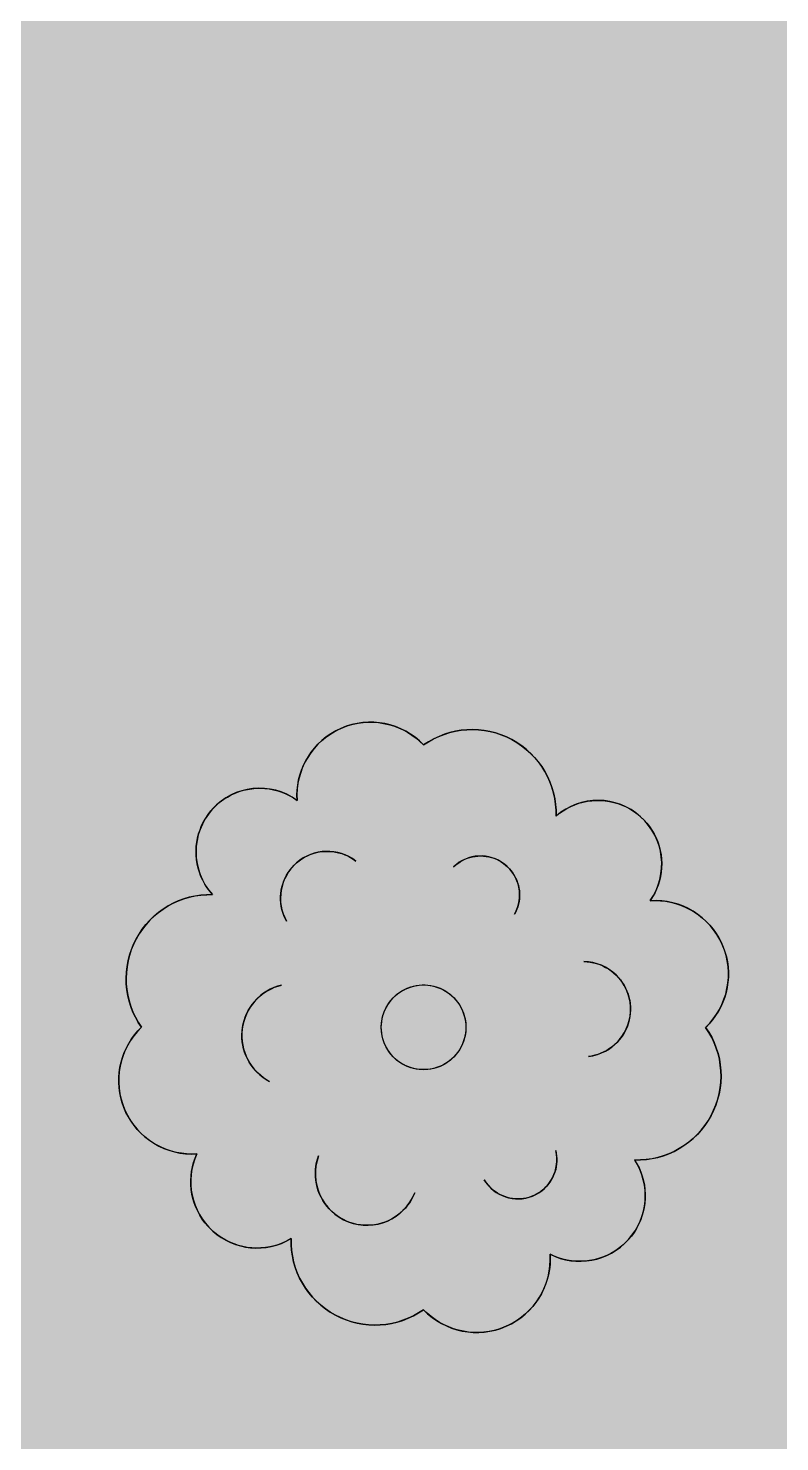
# Model space of a CAD drawing. Header units: metres. Extents: x 394605 to 1395358, y 4171135 to 6406139.
# Drawn here: x 1394526.72 to 1394530.33, y 4172589.02 to 4172595.8 of the extents above; entities that cross this region are included whole.
import ezdxf

# ---------------------------------------------------------------- set-up
doc = ezdxf.new("R2010")
doc.units = ezdxf.units.M
doc.header["$LTSCALE"] = 2
for name, color, linetype in [('Arbres_à_enjeux', 6, 'Continuous'), ('P-Recul', 5, 'Continuous'), ('T-VEGETATION', 108, 'Continuous')]:
    doc.layers.add(name, color=color, linetype=linetype)
doc.layers.add('C-Lot', color=7, linetype='Continuous', true_color=0xeaddbe, transparency=0.5)

# ---------------------------------------------------------------- blocks, each defined once
blk = doc.blocks.new('A$C758E7D02')
at = {"color": 104, "linetype": 'Continuous', "lineweight": -3}
blk.add_circle((0, 0), 0.1016, dxfattribs=at)
for centre, radius, start, end in [((-0.1275, 0.5552), 0.1765, 43.6812, 183.5855), ((0.1164, 0.5121), 0.2018, 358.447, 125.1815), ((-0.3935, 0.4207), 0.1527, 53.9441, 222.1952), ((0.4186, 0.3912), 0.153, 325.1331, 131.0062), ((-0.231, 0.3096), 0.1124, 52.4282, 209.5382), ((0.1369, 0.3173), 0.0936, 330.5782, 133.7014), ((-0.5121, 0.1164), 0.2018, 88.447, 215.1815), ((0.5552, 0.1275), 0.1765, 313.6812, 93.5855), ((0.3825, 0.0435), 0.1142, 276.61, 88.9556), ((-0.3116, -0.0197), 0.1245, 103.6979, 242.3351), ((-0.5552, -0.1275), 0.1765, 133.6812, 273.5855), ((0.5121, -0.1164), 0.2018, 268.447, 35.1815), ((-0.3998, -0.3703), 0.1589, 155.2129, 300.9263), ((0.2263, -0.3179), 0.0936, 210.5782, 13.7014), ((-0.136, -0.3511), 0.1237, 159.5257, 338.1549), ((0.3748, -0.4038), 0.1573, 243.121, 33.0183), ((-0.1164, -0.5121), 0.2018, 178.447, 305.1815), ((0.1275, -0.5552), 0.1765, 223.6812, 3.5855)]:
    blk.add_arc(centre, radius, start, end, dxfattribs=at)
blk = doc.blocks.new('r008')
at = {"layer": 'T-VEGETATION'}
blk.add_blockref('A$C758E7D02', (0, 0), dxfattribs=at)

msp = doc.modelspace()

# ---------------------------------------------------------------- hatches: boundary and pattern name
at = {"layer": 'C-Lot', "transparency": 33554585}
h = msp.add_hatch(color=256, dxfattribs=at)
h.dxf.hatch_style = 1
h.paths.add_polyline_path([(1394576.294, 4172613.2534), (1394560.3391, 4172637.3666), (1394557.502, 4172638.497), (1394554.5368, 4172637.7666), (1394464.9552, 4172580.3052), (1394480.1283, 4172556.7436), (1394522.726, 4172583.699)])
at = {"layer": 'P-Recul', "transparency": 33554610}
h = msp.add_hatch(dxfattribs=at)
h.set_pattern_fill('ANSI37', color=1)
h.set_pattern_definition([(167.6855, (1394518.3493, 4172581.1626), (-0.67715, -3.10195), []), (257.6855, (1394518.3493, 4172581.1626), (3.10195, -0.67715), [])])
edge = h.paths.add_edge_path()
edge.add_line((1394424.773, 4172598.1799), (1394428.6641, 4172591.8498))
edge.add_line((1394428.6641, 4172591.8498), (1394446.8415, 4172586.5932))
edge.add_arc((1394449.3417, 4172595.239), 9, 253.87115, 302.67117)
edge.add_line((1394454.2, 4172587.663), (1394545.2663, 4172646.0618))
edge.add_arc((1394540.4079, 4172653.6378), 9, 302.67117, 361.62312)
edge.add_line((1394549.4043, 4172653.8927), (1394546.3103, 4172658.5687))
edge.add_line((1394546.3103, 4172658.5687), (1394542.1943, 4172655.9713))
edge.add_line((1394542.1943, 4172655.9713), (1394544.3164, 4172652.787))
edge.add_arc((1394540.4079, 4172653.6378), 4, 302.6712, 347.71942, ccw=False)
edge.add_line((1394542.5672, 4172650.2707), (1394451.5009, 4172591.8719))
edge.add_arc((1394449.3417, 4172595.239), 4, 253.87115, 302.67117, ccw=False)
edge.add_line((1394448.2305, 4172591.3964), (1394424.773, 4172598.1799))
h = msp.add_hatch(dxfattribs=at)
h.set_pattern_fill('ANSI37', color=5)
edge = h.paths.add_edge_path()
edge.add_line((1394542.1943, 4172655.9713), (1394544.3164, 4172652.787))
edge.add_arc((1394540.4079, 4172653.6378), 4, 302.67117, 347.71942, ccw=False)
edge.add_line((1394542.5672, 4172650.2707), (1394451.5009, 4172591.8719))
edge.add_arc((1394449.3417, 4172595.239), 4, 253.87115, 302.67117, ccw=False)
edge.add_line((1394448.2305, 4172591.3964), (1394424.773, 4172598.1799))
edge.add_line((1394424.773, 4172598.1799), (1394420.8818, 4172604.51))
edge.add_line((1394420.8818, 4172604.51), (1394449.1837, 4172596.3256))
edge.add_line((1394449.1837, 4172596.3256), (1394542.1943, 4172655.9713))
at = {"layer": 'T-VEGETATION'}
h = msp.add_hatch(dxfattribs=at)
h.set_pattern_fill('AR-CONC', color=84, scale=0.025)
h.set_pattern_definition([(50, (0, 0), (4.554616725, -0.3984771385), [0.47625, -5.23875]), (355, (0, 0), (-0.8810706494, 4.776416072), [0.381, -4.191]), (100.451, (0.3796, -0.033), (3.6735625416, 4.3779171955), [0.40475, -4.45225]), (46.1842, (0, 1.27), (6.776976022, -1.051058198), [0.714375, -7.858125]), (96.6356, (0.565, 1.1824), (5.935105862, 6.185638897), [0.607125, -6.678375]), (351.184, (0, 1.27), (5.935115145, 6.185627947), [0.5715, -6.2865]), (21, (0.635, 0.9525), (3.790371996, -2.556637963), [0.47625, -5.23875]), (326, (0.635, 0.9525), (1.5450507087, 4.604699153), [0.381, -4.191]), (71.4514, (0.951, 0.7394), (5.3354122693, 2.048071443), [0.40475, -4.45225]), (37.5, (0, 0), (0.07721508126, 2.1138759718), [0, -4.1402, 0, -4.2545, 0, -4.206875]), (7.5, (0, 0), (1.6704915628, 2.5045143705), [0, -2.4257, 0, -4.04495, 0, -1.603375]), (327.5, (-1.416, 0), (3.3897648792, -0.1432185998), [0, -1.5875, 0, -4.953, 0, -6.57225]), (317.5, (-2.051, 0), (3.7032295347, 0.6356622758), [0, -2.06375, 0, -3.2893, 0, -4.66725])])
h.paths.add_polyline_path([(1394513.6805, 4172703.7749), (1394465.5449, 4172672.8179), (1394464.4947, 4172668.0082), (1394477.6578, 4172642.5249), (1394474.8542, 4172628.238), (1394454.6477, 4172612.6171), (1394477.6373, 4172559.8115), (1394572.802, 4172614.4509)])

# ---------------------------------------------------------------- linework, layer by layer
at = {"layer": 'Arbres_à_enjeux', "color": 96}
for points in [[(1394528.0149, 4172592.0934), (1394528.0142, 4172592.118), (1394528.0152, 4172592.1426), (1394528.018, 4172592.1671), (1394528.0224, 4172592.1913), (1394528.0285, 4172592.2151), (1394528.0363, 4172592.2385), (1394528.0457, 4172592.2613), (1394528.0566, 4172592.2833), (1394528.0691, 4172592.3046), (1394528.083, 4172592.3249), (1394528.0983, 4172592.3442), (1394528.1149, 4172592.3624), (1394528.1327, 4172592.3794), (1394528.1517, 4172592.3951), (1394528.1717, 4172592.4094), (1394528.1927, 4172592.4223), (1394528.2145, 4172592.4337), (1394528.237, 4172592.4436), (1394528.2602, 4172592.4519), (1394528.2839, 4172592.4585), (1394528.3081, 4172592.4635), (1394528.3325, 4172592.4668), (1394528.357, 4172592.4683), (1394528.3817, 4172592.4682), (1394528.4062, 4172592.4663), (1394528.4306, 4172592.4627), (1394528.4546, 4172592.4575), (1394528.4783, 4172592.4506), (1394528.5013, 4172592.442), (1394528.5238, 4172592.4319), (1394528.5454, 4172592.4202), (1394528.5663, 4172592.407), (1394528.5861, 4172592.3924), (1394528.6049, 4172592.3765), (1394528.6225, 4172592.3593)], [(1394528.6225, 4172592.3593), (1394528.6458, 4172592.3745), (1394528.6702, 4172592.3882), (1394528.6954, 4172592.4001), (1394528.7214, 4172592.4102), (1394528.748, 4172592.4185), (1394528.7751, 4172592.425), (1394528.8026, 4172592.4296), (1394528.8304, 4172592.4323), (1394528.8583, 4172592.433), (1394528.8862, 4172592.4318), (1394528.9139, 4172592.4287), (1394528.9413, 4172592.4237), (1394528.9683, 4172592.4168), (1394528.9948, 4172592.408), (1394529.0207, 4172592.3975), (1394529.0457, 4172592.3851), (1394529.0698, 4172592.3711), (1394529.0929, 4172592.3555), (1394529.1148, 4172592.3383), (1394529.1356, 4172592.3196), (1394529.1549, 4172592.2995), (1394529.1729, 4172592.2782), (1394529.1893, 4172592.2556), (1394529.2041, 4172592.232), (1394529.2173, 4172592.2074), (1394529.2287, 4172592.1819), (1394529.2384, 4172592.1558), (1394529.2462, 4172592.129), (1394529.2521, 4172592.1017), (1394529.2562, 4172592.0741), (1394529.2583, 4172592.0463), (1394529.2585, 4172592.0184)], [(1394527.6089, 4172591.6415), (1394527.5955, 4172591.6574), (1394527.5831, 4172591.6742), (1394527.5719, 4172591.6918), (1394527.562, 4172591.7101), (1394527.5533, 4172591.729), (1394527.546, 4172591.7486), (1394527.5399, 4172591.7685), (1394527.5353, 4172591.7888), (1394527.5321, 4172591.8094), (1394527.5302, 4172591.8302), (1394527.5298, 4172591.851), (1394527.5309, 4172591.8719), (1394527.5333, 4172591.8926), (1394527.5371, 4172591.9131), (1394527.5424, 4172591.9332), (1394527.549, 4172591.953), (1394527.5569, 4172591.9723), (1394527.5661, 4172591.991), (1394527.5766, 4172592.009), (1394527.5883, 4172592.0263), (1394527.6012, 4172592.0427), (1394527.6151, 4172592.0582), (1394527.63, 4172592.0727), (1394527.646, 4172592.0862), (1394527.6628, 4172592.0986), (1394527.6804, 4172592.1097), (1394527.6987, 4172592.1197), (1394527.7176, 4172592.1284), (1394527.7371, 4172592.1357), (1394527.7571, 4172592.1417), (1394527.7774, 4172592.1464), (1394527.798, 4172592.1496), (1394527.8188, 4172592.1514), (1394527.8396, 4172592.1518), (1394527.8604, 4172592.1508), (1394527.8812, 4172592.1484), (1394527.9016, 4172592.1445), (1394527.9218, 4172592.1393), (1394527.9416, 4172592.1327), (1394527.9609, 4172592.1248), (1394527.9796, 4172592.1156), (1394527.9976, 4172592.1051), (1394528.0149, 4172592.0934)], [(1394529.2585, 4172592.0184), (1394529.2749, 4172592.0317), (1394529.2922, 4172592.0438), (1394529.3102, 4172592.0548), (1394529.329, 4172592.0644), (1394529.3484, 4172592.0727), (1394529.3683, 4172592.0797), (1394529.3886, 4172592.0853), (1394529.4093, 4172592.0894), (1394529.4302, 4172592.0921), (1394529.4512, 4172592.0934), (1394529.4723, 4172592.0933), (1394529.4934, 4172592.0916), (1394529.5142, 4172592.0886), (1394529.5348, 4172592.0841), (1394529.5551, 4172592.0782), (1394529.5749, 4172592.0709), (1394529.5941, 4172592.0623), (1394529.6127, 4172592.0523), (1394529.6306, 4172592.0411), (1394529.6477, 4172592.0287), (1394529.6638, 4172592.0152), (1394529.679, 4172592.0005), (1394529.6932, 4172591.9849), (1394529.7062, 4172591.9683), (1394529.7181, 4172591.9509), (1394529.7287, 4172591.9327), (1394529.7381, 4172591.9138), (1394529.7461, 4172591.8943), (1394529.7528, 4172591.8743), (1394529.7581, 4172591.8539), (1394529.762, 4172591.8331), (1394529.7644, 4172591.8122), (1394529.7654, 4172591.7911), (1394529.7649, 4172591.77), (1394529.763, 4172591.749), (1394529.7596, 4172591.7282), (1394529.7548, 4172591.7076), (1394529.7486, 4172591.6875), (1394529.741, 4172591.6678), (1394529.7321, 4172591.6487), (1394529.7219, 4172591.6302), (1394529.7104, 4172591.6125)], [(1394527.9647, 4172591.5136), (1394527.9576, 4172591.5273), (1394527.9514, 4172591.5414), (1394527.9462, 4172591.5559), (1394527.942, 4172591.5707), (1394527.9388, 4172591.5858), (1394527.9367, 4172591.601), (1394527.9356, 4172591.6164), (1394527.9356, 4172591.6318), (1394527.9366, 4172591.6472), (1394527.9387, 4172591.6625), (1394527.9418, 4172591.6775), (1394527.946, 4172591.6924), (1394527.9511, 4172591.7069), (1394527.9573, 4172591.721), (1394527.9644, 4172591.7347), (1394527.9724, 4172591.7479), (1394527.9813, 4172591.7604), (1394527.991, 4172591.7724), (1394528.0015, 4172591.7836), (1394528.0128, 4172591.7941), (1394528.0248, 4172591.8038), (1394528.0374, 4172591.8127), (1394528.0506, 4172591.8206), (1394528.0643, 4172591.8277), (1394528.0784, 4172591.8338), (1394528.093, 4172591.8389), (1394528.1078, 4172591.843), (1394528.1229, 4172591.8461), (1394528.1382, 4172591.8481), (1394528.1535, 4172591.8491), (1394528.169, 4172591.849), (1394528.1843, 4172591.8479), (1394528.1996, 4172591.8457), (1394528.2146, 4172591.8425), (1394528.2294, 4172591.8383), (1394528.2439, 4172591.833), (1394528.258, 4172591.8268), (1394528.2717, 4172591.8196), (1394528.2848, 4172591.8116), (1394528.2973, 4172591.8026)], [(1394528.7666, 4172591.775), (1394528.7763, 4172591.7837), (1394528.7865, 4172591.7916), (1394528.7974, 4172591.7989), (1394528.8086, 4172591.8053), (1394528.8203, 4172591.811), (1394528.8324, 4172591.8158), (1394528.8448, 4172591.8198), (1394528.8574, 4172591.8229), (1394528.8702, 4172591.8251), (1394528.8831, 4172591.8265), (1394528.8961, 4172591.8269), (1394528.9091, 4172591.8264), (1394528.922, 4172591.8251), (1394528.9348, 4172591.8228), (1394528.9475, 4172591.8197), (1394528.9598, 4172591.8157), (1394528.9719, 4172591.8108), (1394528.9836, 4172591.8051), (1394528.9948, 4172591.7986), (1394529.0056, 4172591.7914), (1394529.0159, 4172591.7834), (1394529.0256, 4172591.7748), (1394529.0346, 4172591.7654), (1394529.043, 4172591.7555), (1394529.0507, 4172591.745), (1394529.0576, 4172591.734), (1394529.0638, 4172591.7226), (1394529.0691, 4172591.7107), (1394529.0737, 4172591.6985), (1394529.0773, 4172591.6861), (1394529.0801, 4172591.6734), (1394529.082, 4172591.6605), (1394529.083, 4172591.6475), (1394529.0831, 4172591.6345), (1394529.0823, 4172591.6216), (1394529.0806, 4172591.6087), (1394529.078, 4172591.596), (1394529.0745, 4172591.5834), (1394529.0702, 4172591.5712), (1394529.065, 4172591.5592), (1394529.059, 4172591.5477)], [(1394527.2681, 4172591.0054), (1394527.2528, 4172591.0288), (1394527.2392, 4172591.0531), (1394527.2273, 4172591.0783), (1394527.2171, 4172591.1043), (1394527.2088, 4172591.1309), (1394527.2024, 4172591.1581), (1394527.1978, 4172591.1856), (1394527.1951, 4172591.2134), (1394527.1944, 4172591.2412), (1394527.1956, 4172591.2691), (1394527.1987, 4172591.2968), (1394527.2037, 4172591.3243), (1394527.2106, 4172591.3513), (1394527.2194, 4172591.3778), (1394527.2299, 4172591.4036), (1394527.2422, 4172591.4286), (1394527.2563, 4172591.4527), (1394527.2719, 4172591.4758), (1394527.2891, 4172591.4978), (1394527.3078, 4172591.5185), (1394527.3279, 4172591.5379), (1394527.3492, 4172591.5558), (1394527.3718, 4172591.5722), (1394527.3954, 4172591.5871), (1394527.42, 4172591.6002), (1394527.4454, 4172591.6117), (1394527.4716, 4172591.6213), (1394527.4984, 4172591.6291), (1394527.5256, 4172591.6351), (1394527.5532, 4172591.6391), (1394527.581, 4172591.6413), (1394527.6089, 4172591.6415)], [(1394529.7104, 4172591.6125), (1394529.7351, 4172591.6132), (1394529.7597, 4172591.6122), (1394529.7841, 4172591.6094), (1394529.8083, 4172591.605), (1394529.8322, 4172591.5988), (1394529.8556, 4172591.5911), (1394529.8783, 4172591.5817), (1394529.9004, 4172591.5707), (1394529.9216, 4172591.5583), (1394529.9419, 4172591.5444), (1394529.9612, 4172591.5291), (1394529.9794, 4172591.5125), (1394529.9964, 4172591.4947), (1394530.0121, 4172591.4757), (1394530.0265, 4172591.4557), (1394530.0394, 4172591.4347), (1394530.0508, 4172591.4129), (1394530.0607, 4172591.3903), (1394530.0689, 4172591.3672), (1394530.0756, 4172591.3434), (1394530.0805, 4172591.3193), (1394530.0838, 4172591.2949), (1394530.0854, 4172591.2703), (1394530.0852, 4172591.2457), (1394530.0834, 4172591.2212), (1394530.0798, 4172591.1968), (1394530.0745, 4172591.1728), (1394530.0676, 4172591.1491), (1394530.059, 4172591.126), (1394530.0489, 4172591.1036), (1394530.0372, 4172591.0819), (1394530.024, 4172591.0611), (1394530.0095, 4172591.0413), (1394529.9935, 4172591.0225), (1394529.9763, 4172591.0049)], [(1394529.3913, 4172591.3204), (1394529.4069, 4172591.3196), (1394529.4224, 4172591.3177), (1394529.4377, 4172591.3147), (1394529.4528, 4172591.3108), (1394529.4676, 4172591.3058), (1394529.482, 4172591.2998), (1394529.496, 4172591.2928), (1394529.5094, 4172591.2849), (1394529.5223, 4172591.2761), (1394529.5346, 4172591.2664), (1394529.5461, 4172591.256), (1394529.557, 4172591.2447), (1394529.567, 4172591.2328), (1394529.5762, 4172591.2202), (1394529.5845, 4172591.2069), (1394529.5919, 4172591.1932), (1394529.5983, 4172591.179), (1394529.6037, 4172591.1644), (1394529.6082, 4172591.1494), (1394529.6116, 4172591.1342), (1394529.6139, 4172591.1187), (1394529.6152, 4172591.1032), (1394529.6154, 4172591.0876), (1394529.6146, 4172591.072), (1394529.6127, 4172591.0565), (1394529.6097, 4172591.0412), (1394529.6057, 4172591.0261), (1394529.6007, 4172591.0113), (1394529.5947, 4172590.9969), (1394529.5877, 4172590.983), (1394529.5798, 4172590.9695), (1394529.571, 4172590.9566), (1394529.5613, 4172590.9444), (1394529.5508, 4172590.9329), (1394529.5395, 4172590.922), (1394529.5276, 4172590.912), (1394529.5149, 4172590.9029), (1394529.5017, 4172590.8946), (1394529.4879, 4172590.8872), (1394529.4737, 4172590.8808), (1394529.4591, 4172590.8754), (1394529.4441, 4172590.871), (1394529.4289, 4172590.8676), (1394529.4134, 4172590.8653)], [(1394527.8833, 4172590.7452), (1394527.8683, 4172590.7538), (1394527.854, 4172590.7633), (1394527.8404, 4172590.7738), (1394527.8275, 4172590.7852), (1394527.8154, 4172590.7975), (1394527.8042, 4172590.8105), (1394527.794, 4172590.8244), (1394527.7847, 4172590.8388), (1394527.7764, 4172590.8539), (1394527.7692, 4172590.8696), (1394527.7631, 4172590.8857), (1394527.7582, 4172590.9022), (1394527.7544, 4172590.9189), (1394527.7517, 4172590.9359), (1394527.7502, 4172590.9531), (1394527.75, 4172590.9703), (1394527.7509, 4172590.9875), (1394527.753, 4172591.0046), (1394527.7562, 4172591.0215), (1394527.7607, 4172591.0381), (1394527.7662, 4172591.0544), (1394527.7729, 4172591.0702), (1394527.7807, 4172591.0856), (1394527.7895, 4172591.1004), (1394527.7993, 4172591.1145), (1394527.81, 4172591.128), (1394527.8217, 4172591.1406), (1394527.8342, 4172591.1525), (1394527.8475, 4172591.1634), (1394527.8615, 4172591.1734), (1394527.8761, 4172591.1824), (1394527.8914, 4172591.1904), (1394527.9072, 4172591.1973), (1394527.9234, 4172591.203), (1394527.94, 4172591.2077)], [(1394528.8253, 4172591.0052), (1394528.8248, 4172590.991), (1394528.8234, 4172590.9769), (1394528.8209, 4172590.9629), (1394528.8175, 4172590.9492), (1394528.8131, 4172590.9357), (1394528.8078, 4172590.9225), (1394528.8016, 4172590.9098), (1394528.7945, 4172590.8975), (1394528.7865, 4172590.8858), (1394528.7778, 4172590.8746), (1394528.7683, 4172590.8641), (1394528.7581, 4172590.8542), (1394528.7473, 4172590.8451), (1394528.7358, 4172590.8368), (1394528.7238, 4172590.8293), (1394528.7113, 4172590.8226), (1394528.6983, 4172590.8168), (1394528.685, 4172590.812), (1394528.6714, 4172590.8081), (1394528.6575, 4172590.8051), (1394528.6434, 4172590.8032), (1394528.6293, 4172590.8022), (1394528.6151, 4172590.8022), (1394528.601, 4172590.8032), (1394528.5869, 4172590.8051), (1394528.5731, 4172590.8081), (1394528.5594, 4172590.812), (1394528.5461, 4172590.8168), (1394528.5332, 4172590.8226), (1394528.5207, 4172590.8293), (1394528.5086, 4172590.8368), (1394528.4972, 4172590.8451), (1394528.4863, 4172590.8542), (1394528.4761, 4172590.8641), (1394528.4666, 4172590.8746), (1394528.4579, 4172590.8858), (1394528.45, 4172590.8975), (1394528.4429, 4172590.9098), (1394528.4367, 4172590.9225), (1394528.4313, 4172590.9357), (1394528.427, 4172590.9492), (1394528.4235, 4172590.9629), (1394528.4211, 4172590.9769), (1394528.4196, 4172590.991), (1394528.4191, 4172591.0052), (1394528.4196, 4172591.0193), (1394528.4211, 4172591.0334), (1394528.4235, 4172591.0474), (1394528.427, 4172591.0611), (1394528.4313, 4172591.0746), (1394528.4367, 4172591.0878), (1394528.4429, 4172591.1005), (1394528.45, 4172591.1128), (1394528.4579, 4172591.1246), (1394528.4666, 4172591.1357), (1394528.4761, 4172591.1463), (1394528.4863, 4172591.1561), (1394528.4972, 4172591.1652), (1394528.5086, 4172591.1736), (1394528.5207, 4172591.1811), (1394528.5332, 4172591.1877), (1394528.5461, 4172591.1935), (1394528.5594, 4172591.1983), (1394528.5731, 4172591.2022), (1394528.5869, 4172591.2052), (1394528.601, 4172591.2072), (1394528.6151, 4172591.2082), (1394528.6293, 4172591.2082), (1394528.6434, 4172591.2072), (1394528.6575, 4172591.2052), (1394528.6714, 4172591.2022), (1394528.685, 4172591.1983), (1394528.6983, 4172591.1935), (1394528.7113, 4172591.1877), (1394528.7238, 4172591.1811), (1394528.7358, 4172591.1736), (1394528.7473, 4172591.1652), (1394528.7581, 4172591.1561), (1394528.7683, 4172591.1463), (1394528.7778, 4172591.1357), (1394528.7865, 4172591.1246), (1394528.7945, 4172591.1128), (1394528.8016, 4172591.1005), (1394528.8078, 4172591.0878), (1394528.8131, 4172591.0746), (1394528.8175, 4172591.0611), (1394528.8209, 4172591.0474), (1394528.8234, 4172591.0334), (1394528.8248, 4172591.0193), (1394528.8253, 4172591.0052)], [(1394527.534, 4172590.3978), (1394527.5094, 4172590.3971), (1394527.4848, 4172590.3982), (1394527.4603, 4172590.4009), (1394527.4361, 4172590.4054), (1394527.4122, 4172590.4115), (1394527.3889, 4172590.4193), (1394527.3661, 4172590.4286), (1394527.344, 4172590.4396), (1394527.3228, 4172590.452), (1394527.3025, 4172590.4659), (1394527.2832, 4172590.4812), (1394527.265, 4172590.4978), (1394527.248, 4172590.5157), (1394527.2323, 4172590.5346), (1394527.218, 4172590.5546), (1394527.2051, 4172590.5756), (1394527.1936, 4172590.5974), (1394527.1838, 4172590.62), (1394527.1755, 4172590.6432), (1394527.1689, 4172590.6669), (1394527.1639, 4172590.691), (1394527.1606, 4172590.7154), (1394527.159, 4172590.74), (1394527.1592, 4172590.7646), (1394527.1611, 4172590.7892), (1394527.1646, 4172590.8135), (1394527.1699, 4172590.8376), (1394527.1768, 4172590.8612), (1394527.1854, 4172590.8843), (1394527.1955, 4172590.9067), (1394527.2072, 4172590.9284), (1394527.2204, 4172590.9492), (1394527.235, 4172590.969), (1394527.2509, 4172590.9878), (1394527.2681, 4172591.0054)], [(1394529.9763, 4172591.0049), (1394529.9916, 4172590.9816), (1394530.0052, 4172590.9572), (1394530.0171, 4172590.932), (1394530.0273, 4172590.906), (1394530.0356, 4172590.8794), (1394530.0421, 4172590.8522), (1394530.0466, 4172590.8247), (1394530.0493, 4172590.797), (1394530.05, 4172590.7691), (1394530.0489, 4172590.7412), (1394530.0457, 4172590.7135), (1394530.0407, 4172590.6861), (1394530.0338, 4172590.659), (1394530.0251, 4172590.6325), (1394530.0145, 4172590.6067), (1394530.0022, 4172590.5817), (1394529.9882, 4172590.5576), (1394529.9725, 4172590.5345), (1394529.9553, 4172590.5125), (1394529.9366, 4172590.4918), (1394529.9166, 4172590.4724), (1394529.8952, 4172590.4545), (1394529.8727, 4172590.4381), (1394529.849, 4172590.4233), (1394529.8244, 4172590.4101), (1394529.799, 4172590.3987), (1394529.7728, 4172590.389), (1394529.746, 4172590.3812), (1394529.7188, 4172590.3753), (1394529.6912, 4172590.3712), (1394529.6634, 4172590.3691), (1394529.6355, 4172590.3689)], [(1394527.9859, 4172589.9919), (1394527.9668, 4172589.9813), (1394527.947, 4172589.9721), (1394527.9266, 4172589.9642), (1394527.9058, 4172589.9578), (1394527.8845, 4172589.9528), (1394527.8629, 4172589.9493), (1394527.8412, 4172589.9472), (1394527.8193, 4172589.9467), (1394527.7975, 4172589.9477), (1394527.7758, 4172589.9501), (1394527.7543, 4172589.9541), (1394527.7332, 4172589.9595), (1394527.7124, 4172589.9664), (1394527.6922, 4172589.9746), (1394527.6726, 4172589.9843), (1394527.6537, 4172589.9952), (1394527.6356, 4172590.0075), (1394527.6184, 4172590.0209), (1394527.6022, 4172590.0355), (1394527.587, 4172590.0512), (1394527.5729, 4172590.0679), (1394527.5599, 4172590.0855), (1394527.5483, 4172590.104), (1394527.5379, 4172590.1232), (1394527.5288, 4172590.1431), (1394527.5212, 4172590.1635), (1394527.515, 4172590.1845), (1394527.5102, 4172590.2058), (1394527.5069, 4172590.2274), (1394527.5051, 4172590.2491), (1394527.5048, 4172590.271), (1394527.506, 4172590.2928), (1394527.5086, 4172590.3145), (1394527.5128, 4172590.3359), (1394527.5184, 4172590.357), (1394527.5255, 4172590.3777), (1394527.534, 4172590.3978)], [(1394528.5798, 4172590.211), (1394528.5729, 4172590.1953), (1394528.5649, 4172590.1802), (1394528.5558, 4172590.1656), (1394528.5458, 4172590.1517), (1394528.5349, 4172590.1385), (1394528.5231, 4172590.1261), (1394528.5104, 4172590.1146), (1394528.497, 4172590.1039), (1394528.4828, 4172590.0942), (1394528.468, 4172590.0856), (1394528.4527, 4172590.0779), (1394528.4369, 4172590.0714), (1394528.4206, 4172590.0659), (1394528.404, 4172590.0616), (1394528.3872, 4172590.0584), (1394528.3702, 4172590.0565), (1394528.3531, 4172590.0557), (1394528.3359, 4172590.0561), (1394528.3189, 4172590.0576), (1394528.302, 4172590.0604), (1394528.2853, 4172590.0643), (1394528.2689, 4172590.0694), (1394528.2529, 4172590.0756), (1394528.2374, 4172590.0828), (1394528.2224, 4172590.0912), (1394528.2081, 4172590.1005), (1394528.1944, 4172590.1108), (1394528.1815, 4172590.1221), (1394528.1693, 4172590.1342), (1394528.1581, 4172590.1471), (1394528.1478, 4172590.1608), (1394528.1384, 4172590.1751), (1394528.1301, 4172590.1901), (1394528.1228, 4172590.2056), (1394528.1166, 4172590.2216), (1394528.1115, 4172590.238), (1394528.1076, 4172590.2546), (1394528.1048, 4172590.2716), (1394528.1032, 4172590.2886), (1394528.1028, 4172590.3057), (1394528.1036, 4172590.3229), (1394528.1055, 4172590.3399), (1394528.1087, 4172590.3567), (1394528.113, 4172590.3733), (1394528.1184, 4172590.3896)], [(1394529.2567, 4172590.4138), (1394529.2594, 4172590.401), (1394529.2611, 4172590.3882), (1394529.262, 4172590.3752), (1394529.2619, 4172590.3622), (1394529.261, 4172590.3492), (1394529.2591, 4172590.3364), (1394529.2564, 4172590.3237), (1394529.2528, 4172590.3112), (1394529.2483, 4172590.299), (1394529.243, 4172590.2871), (1394529.2369, 4172590.2756), (1394529.23, 4172590.2646), (1394529.2223, 4172590.2541), (1394529.214, 4172590.2441), (1394529.2049, 4172590.2348), (1394529.1953, 4172590.2261), (1394529.185, 4172590.2181), (1394529.1743, 4172590.2108), (1394529.163, 4172590.2043), (1394529.1514, 4172590.1986), (1394529.1393, 4172590.1937), (1394529.127, 4172590.1896), (1394529.1144, 4172590.1864), (1394529.1016, 4172590.1841), (1394529.0887, 4172590.1827), (1394529.0757, 4172590.1822), (1394529.0627, 4172590.1826), (1394529.0497, 4172590.1839), (1394529.0369, 4172590.1861), (1394529.0243, 4172590.1891), (1394529.0119, 4172590.1931), (1394528.9998, 4172590.1979), (1394528.9881, 4172590.2035), (1394528.9768, 4172590.2099), (1394528.966, 4172590.2171), (1394528.9557, 4172590.225), (1394528.9459, 4172590.2336), (1394528.9368, 4172590.2429), (1394528.9284, 4172590.2528), (1394528.9206, 4172590.2632), (1394528.9136, 4172590.2742)], [(1394529.6355, 4172590.3689), (1394529.6467, 4172590.3503), (1394529.6565, 4172590.331), (1394529.665, 4172590.3111), (1394529.6722, 4172590.2907), (1394529.6779, 4172590.2698), (1394529.6821, 4172590.2486), (1394529.6849, 4172590.2271), (1394529.6862, 4172590.2055), (1394529.686, 4172590.1839), (1394529.6843, 4172590.1623), (1394529.6812, 4172590.1408), (1394529.6765, 4172590.1197), (1394529.6704, 4172590.0989), (1394529.663, 4172590.0786), (1394529.6541, 4172590.0589), (1394529.6439, 4172590.0398), (1394529.6324, 4172590.0214), (1394529.6197, 4172590.0039), (1394529.6058, 4172589.9873), (1394529.5907, 4172589.9717), (1394529.5747, 4172589.9572), (1394529.5577, 4172589.9438), (1394529.5398, 4172589.9316), (1394529.5211, 4172589.9207), (1394529.5017, 4172589.9111), (1394529.4817, 4172589.9028), (1394529.4612, 4172589.8959), (1394529.4402, 4172589.8905), (1394529.4189, 4172589.8865), (1394529.3974, 4172589.884), (1394529.3758, 4172589.883), (1394529.3541, 4172589.8834), (1394529.3326, 4172589.8854), (1394529.3112, 4172589.8888), (1394529.2901, 4172589.8937), (1394529.2694, 4172589.9001), (1394529.2492, 4172589.9078), (1394529.2296, 4172589.9169)], [(1394528.6219, 4172589.6511), (1394528.5986, 4172589.6358), (1394528.5743, 4172589.6222), (1394528.549, 4172589.6102), (1394528.5231, 4172589.6001), (1394528.4964, 4172589.5918), (1394528.4693, 4172589.5853), (1394528.4418, 4172589.5807), (1394528.414, 4172589.5781), (1394528.3861, 4172589.5773), (1394528.3583, 4172589.5785), (1394528.3305, 4172589.5816), (1394528.3031, 4172589.5867), (1394528.2761, 4172589.5936), (1394528.2496, 4172589.6023), (1394528.2238, 4172589.6129), (1394528.1987, 4172589.6252), (1394528.1746, 4172589.6392), (1394528.1515, 4172589.6548), (1394528.1296, 4172589.6721), (1394528.1089, 4172589.6907), (1394528.0895, 4172589.7108), (1394528.0716, 4172589.7322), (1394528.0551, 4172589.7547), (1394528.0403, 4172589.7783), (1394528.0271, 4172589.8029), (1394528.0157, 4172589.8284), (1394528.0061, 4172589.8545), (1394527.9983, 4172589.8813), (1394527.9923, 4172589.9086), (1394527.9883, 4172589.9362), (1394527.9861, 4172589.964), (1394527.9859, 4172589.9919)], [(1394529.2296, 4172589.9169), (1394529.2302, 4172589.8923), (1394529.2292, 4172589.8677), (1394529.2265, 4172589.8433), (1394529.222, 4172589.819), (1394529.2159, 4172589.7952), (1394529.2081, 4172589.7718), (1394529.1987, 4172589.7491), (1394529.1878, 4172589.727), (1394529.1753, 4172589.7058), (1394529.1614, 4172589.6854), (1394529.1461, 4172589.6661), (1394529.1295, 4172589.6479), (1394529.1117, 4172589.631), (1394529.0927, 4172589.6153), (1394529.0727, 4172589.6009), (1394529.0518, 4172589.588), (1394529.03, 4172589.5766), (1394529.0074, 4172589.5667), (1394528.9842, 4172589.5584), (1394528.9605, 4172589.5518), (1394528.9364, 4172589.5468), (1394528.912, 4172589.5436), (1394528.8874, 4172589.542), (1394528.8628, 4172589.5421), (1394528.8382, 4172589.544), (1394528.8139, 4172589.5476), (1394528.7898, 4172589.5528), (1394528.7662, 4172589.5598), (1394528.7431, 4172589.5683), (1394528.7207, 4172589.5785), (1394528.699, 4172589.5902), (1394528.6782, 4172589.6033), (1394528.6583, 4172589.6179), (1394528.6396, 4172589.6338), (1394528.6219, 4172589.6511)]]:
    msp.add_lwpolyline(points, dxfattribs=at)

# ---------------------------------------------------------------- block references
at = {"layer": 'T-VEGETATION', "xscale": 2, "yscale": 2, "zscale": 2}
msp.add_blockref('r008', (1394528.6222, 4172591.0052), dxfattribs=at)

doc.saveas('drawing.dxf')
